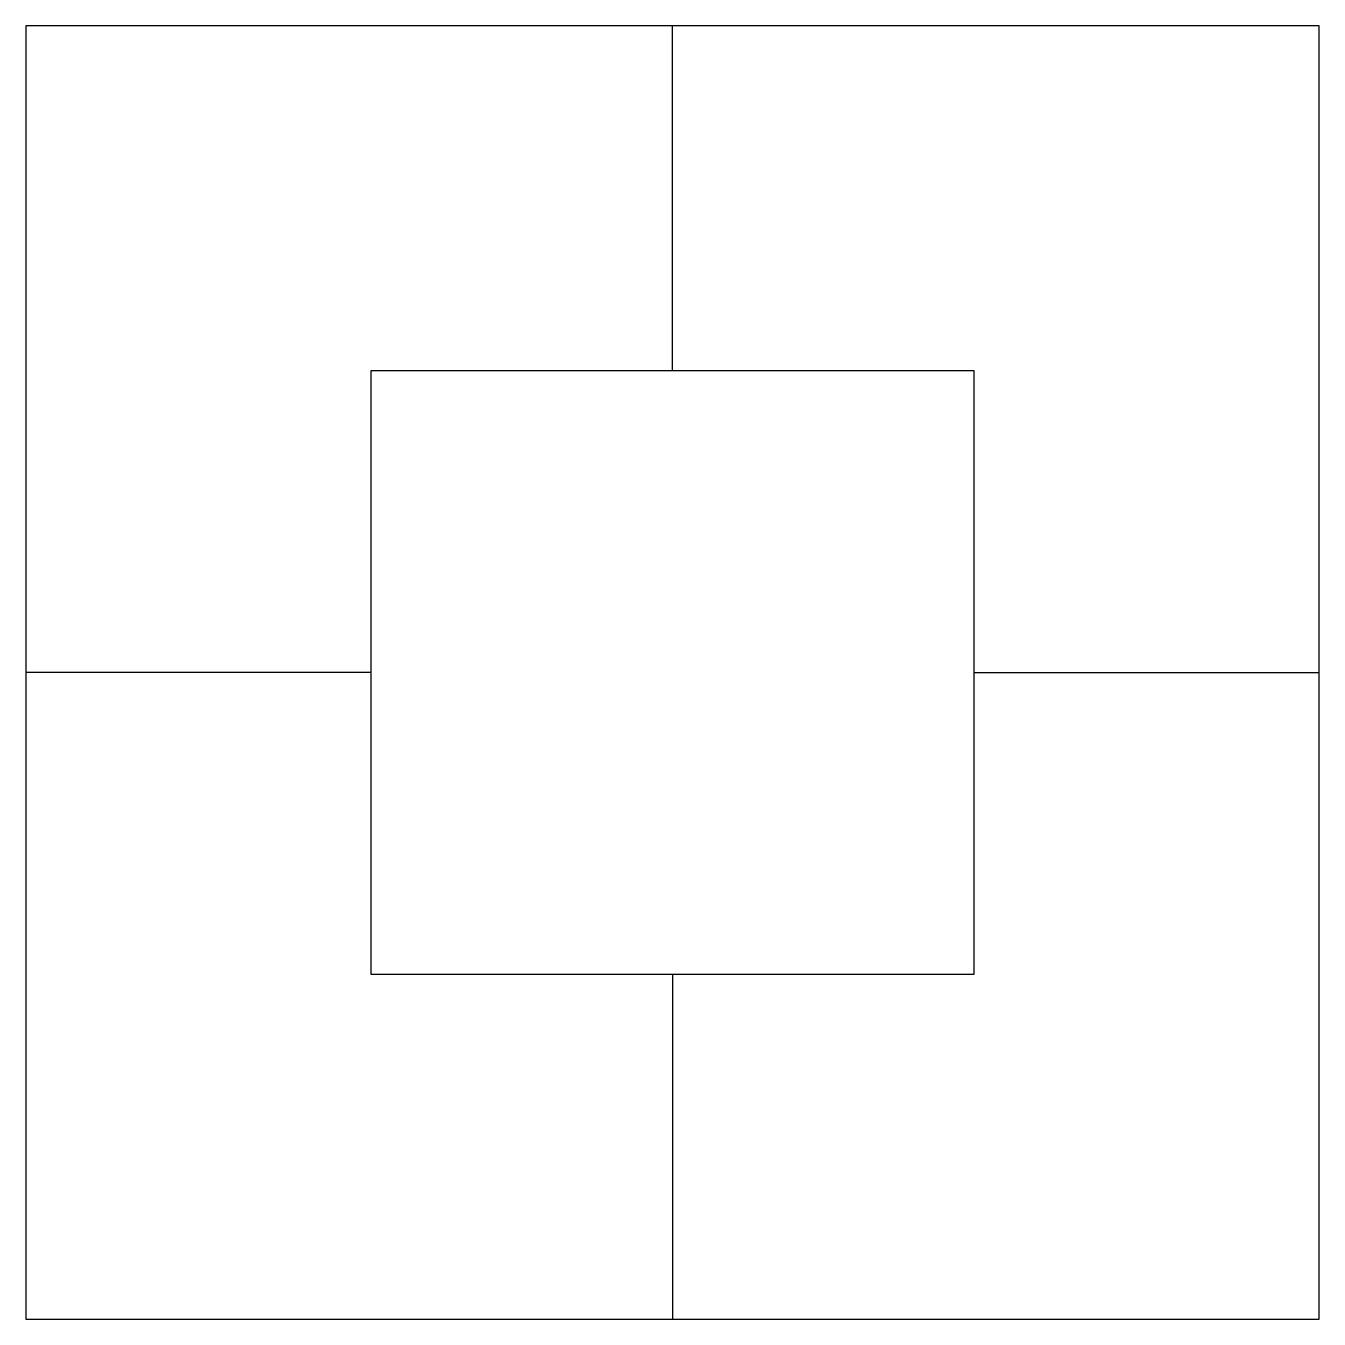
# Model space of a CAD drawing. Header units: metres. Extents: x -0.75 to 0.75, y -0.75 to 0.75.
import ezdxf

# ---------------------------------------------------------------- set-up
doc = ezdxf.new("R2010")
doc.units = ezdxf.units.M
doc.header["$LTSCALE"] = 0.2

msp = doc.modelspace()

# ---------------------------------------------------------------- linework, layer by layer
at = {"flags": 128}
for points in [[(-0.75, -0.75), (0.75, -0.75), (0.75, 0.75), (-0.75, 0.75)], [(-0.35, -0.35), (0.35, -0.35), (0.35, 0.35), (-0.35, 0.35)]]:
    msp.add_lwpolyline(points, close=True, dxfattribs=at)
for points in [[(0, 0.35), (0, 0.75)], [(-0.35, 0), (-0.75, 0)], [(0.35, 0), (0.75, 0)], [(0, -0.35), (0, -0.75)]]:
    msp.add_lwpolyline(points, dxfattribs=at)

doc.saveas('drawing.dxf')
